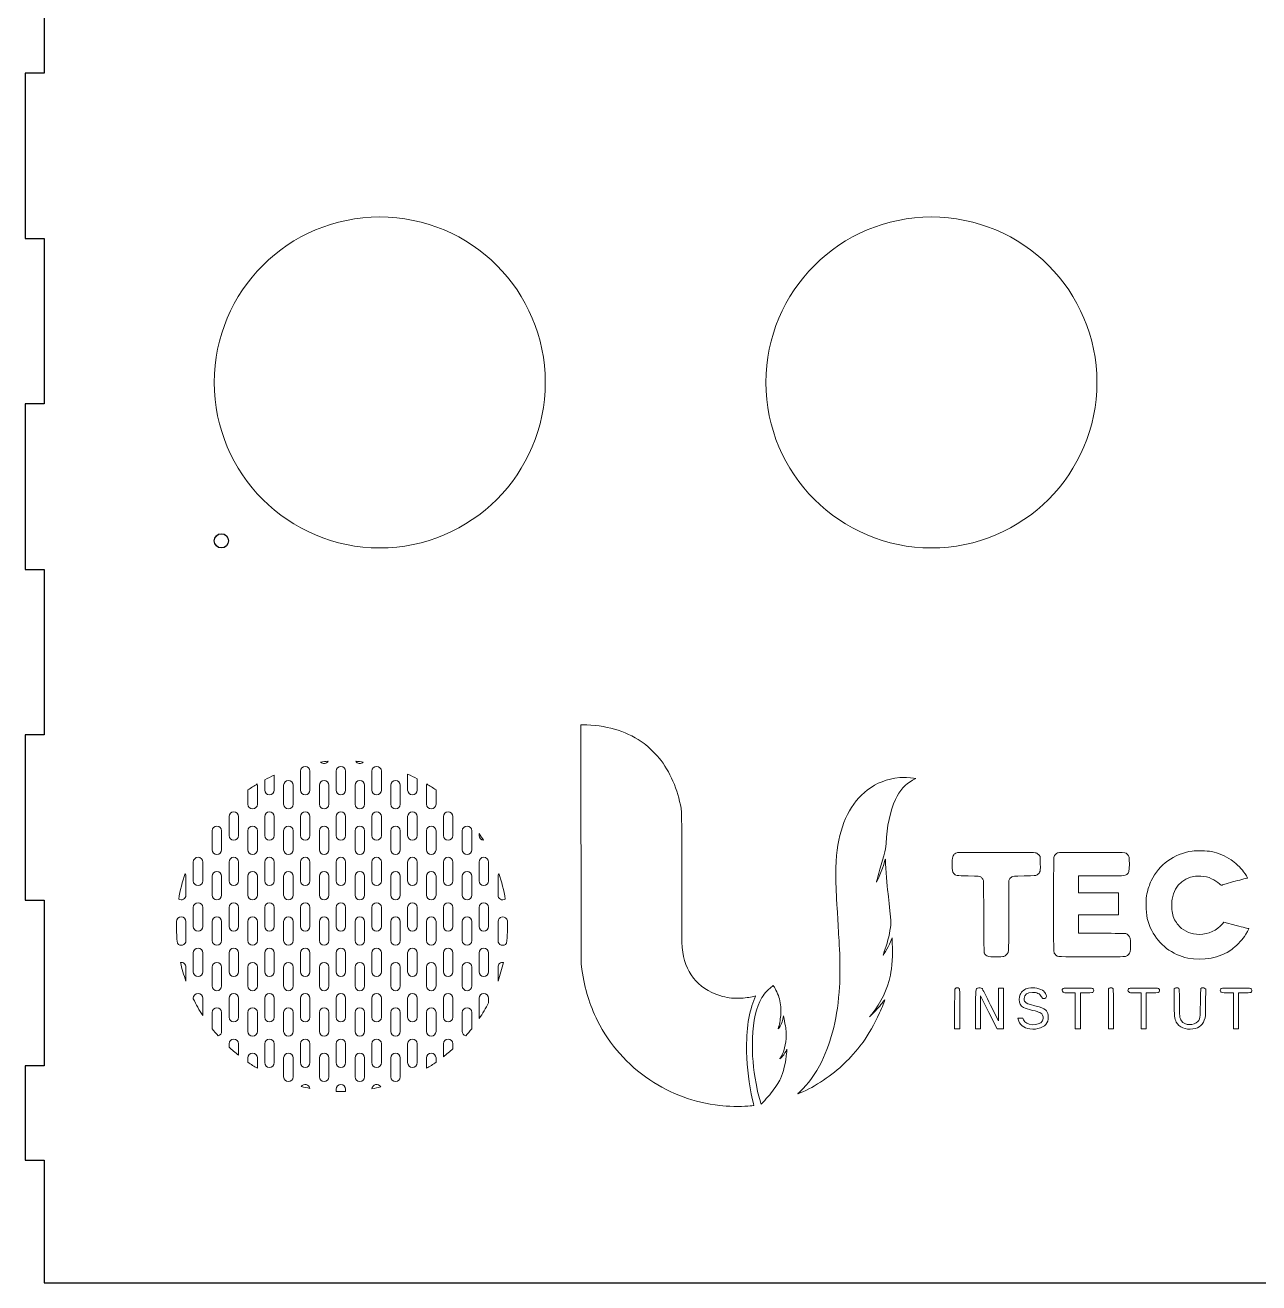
# Model space of a CAD drawing. Extents: x -111 to 2025, y -198 to 5231.
# Drawn here: x 168.8 to 429.7, y 4491.2 to 4757.3 of the extents above; entities that cross this region are included whole.
import ezdxf

# ---------------------------------------------------------------- set-up
doc = ezdxf.new("R2010")
doc.units = 0
doc.header["$MEASUREMENT"] = 0
doc.layers.get('0').update_dxf_attribs({"linetype": 'CONTINUOUS'})

msp = doc.modelspace()

# ---------------------------------------------------------------- linework, layer by layer
for p, q in [((172.792, 4782.133), (172.792, 4747.133)), ((172.792, 4747.133), (168.792, 4747.133)), ((168.792, 4747.133), (168.792, 4712.133)), ((168.792, 4712.133), (172.792, 4712.133)), ((172.792, 4712.133), (172.792, 4677.133)), ((172.792, 4677.133), (168.792, 4677.133)), ((168.792, 4677.133), (168.792, 4642.133)), ((168.792, 4642.133), (172.792, 4642.133)), ((172.792, 4642.133), (172.792, 4607.133)), ((172.792, 4607.133), (168.792, 4607.133)), ((168.792, 4607.133), (168.792, 4572.133)), ((168.792, 4572.133), (172.792, 4572.133)), ((172.792, 4572.133), (172.792, 4537.133)), ((172.792, 4537.133), (168.792, 4537.133)), ((168.792, 4537.133), (168.792, 4517.133)), ((168.792, 4517.133), (172.792, 4517.133)), ((172.792, 4517.133), (172.792, 4491.217)), ((172.792, 4491.217), (664.792, 4491.217))]:
    msp.add_line(p, q)
at = {"color": 0, "linetype": 'Continuous', "lineweight": 0}
for p, q in [((287.557, 4609.244), (286.336, 4609.291)), ((286.336, 4609.291), (286.383, 4558.667)), ((219.459, 4595.46), (219.459, 4597.637)), ((221.459, 4598.612), (221.459, 4595.46)), ((227.014, 4595.46), (227.014, 4599.46)), ((229.014, 4599.46), (229.014, 4595.46)), ((234.57, 4595.46), (234.57, 4599.46)), ((236.57, 4599.46), (236.57, 4595.46)), ((242.126, 4595.46), (242.126, 4599.46)), ((244.126, 4599.46), (244.126, 4595.46)), ((249.681, 4595.46), (249.681, 4598.808)), ((251.681, 4597.867), (251.681, 4595.46)), ((356.477, 4597.545), (357.146, 4597.887)), ((357.146, 4597.887), (356.648, 4597.988)), ((215.903, 4592.46), (215.903, 4595.482)), ((217.903, 4596.46), (217.903, 4592.46)), ((223.459, 4592.46), (223.459, 4596.46)), ((225.459, 4596.46), (225.459, 4592.46)), ((231.014, 4592.46), (231.014, 4596.46)), ((233.014, 4596.46), (233.014, 4592.46)), ((238.57, 4592.46), (238.57, 4596.46)), ((240.57, 4596.46), (240.57, 4592.46)), ((246.126, 4592.46), (246.126, 4596.46)), ((248.126, 4596.46), (248.126, 4592.46)), ((253.681, 4592.46), (253.681, 4596.46)), ((255.681, 4595.482), (255.681, 4592.46)), ((211.903, 4585.848), (211.903, 4589.848)), ((213.903, 4589.848), (213.903, 4585.848)), ((219.459, 4585.848), (219.459, 4589.848)), ((221.459, 4589.848), (221.459, 4585.848)), ((227.014, 4585.848), (227.014, 4589.848)), ((229.014, 4589.848), (229.014, 4585.848)), ((234.57, 4585.848), (234.57, 4589.848)), ((236.57, 4589.848), (236.57, 4585.848)), ((242.126, 4585.848), (242.126, 4589.848)), ((244.126, 4589.848), (244.126, 4585.848)), ((249.681, 4585.848), (249.681, 4589.848)), ((251.681, 4589.848), (251.681, 4585.848)), ((257.237, 4585.848), (257.237, 4589.848)), ((259.237, 4589.848), (259.237, 4585.848)), ((208.348, 4582.848), (208.348, 4586.848)), ((210.348, 4586.848), (210.348, 4582.848)), ((215.903, 4582.848), (215.903, 4586.848)), ((217.903, 4586.848), (217.903, 4582.848)), ((223.459, 4582.848), (223.459, 4586.848)), ((225.459, 4586.848), (225.459, 4582.848)), ((231.014, 4582.848), (231.014, 4586.848)), ((233.014, 4586.848), (233.014, 4582.848)), ((238.57, 4582.848), (238.57, 4586.848)), ((240.57, 4586.848), (240.57, 4582.848)), ((246.126, 4582.848), (246.126, 4586.848)), ((248.126, 4586.848), (248.126, 4582.848)), ((253.681, 4582.848), (253.681, 4586.848)), ((255.681, 4586.848), (255.681, 4582.848)), ((261.237, 4582.848), (261.237, 4586.848)), ((263.237, 4586.848), (263.237, 4582.848)), ((264.792, 4585.848), (264.792, 4586.278)), ((365.936, 4582.275), (365.594, 4582.096)), ((374.174, 4582.275), (365.936, 4582.275)), ((383.454, 4581.396), (383.236, 4581.676)), ((383.477, 4579.91), (383.454, 4581.396)), ((204.348, 4576.237), (204.348, 4580.237)), ((206.348, 4580.237), (206.348, 4576.237)), ((211.903, 4576.237), (211.903, 4580.237)), ((213.903, 4580.237), (213.903, 4576.237)), ((219.459, 4576.237), (219.459, 4580.237)), ((221.459, 4580.237), (221.459, 4576.237)), ((227.014, 4576.237), (227.014, 4580.237)), ((229.014, 4580.237), (229.014, 4576.237)), ((234.57, 4576.237), (234.57, 4580.237)), ((236.57, 4580.237), (236.57, 4576.237)), ((242.126, 4576.237), (242.126, 4580.237)), ((244.126, 4580.237), (244.126, 4576.237)), ((249.681, 4576.237), (249.681, 4580.237)), ((251.681, 4580.237), (251.681, 4576.237)), ((257.237, 4576.237), (257.237, 4580.237)), ((259.237, 4580.237), (259.237, 4576.237)), ((264.792, 4576.237), (264.792, 4580.237)), ((266.792, 4580.237), (266.792, 4576.237)), ((202.792, 4577.237), (202.792, 4573.237)), ((208.348, 4573.237), (208.348, 4577.237)), ((210.348, 4577.237), (210.348, 4573.237)), ((215.903, 4573.237), (215.903, 4577.237)), ((217.903, 4577.237), (217.903, 4573.237)), ((223.459, 4573.237), (223.459, 4577.237)), ((225.459, 4577.237), (225.459, 4573.237)), ((231.014, 4573.237), (231.014, 4577.237)), ((233.014, 4577.237), (233.014, 4573.237)), ((238.57, 4573.237), (238.57, 4577.237)), ((240.57, 4577.237), (240.57, 4573.237)), ((246.126, 4573.237), (246.126, 4577.237)), ((248.126, 4577.237), (248.126, 4573.237)), ((253.681, 4573.237), (253.681, 4577.237)), ((255.681, 4577.237), (255.681, 4573.237)), ((261.237, 4573.237), (261.237, 4577.237)), ((263.237, 4577.237), (263.237, 4573.237)), ((268.792, 4573.237), (268.792, 4577.237)), ((371.296, 4576.612), (371.475, 4576.324)), ((371.475, 4576.324), (371.514, 4568.701)), ((376.803, 4576.301), (376.974, 4576.612)), ((376.803, 4568.849), (376.803, 4576.301)), ((391.583, 4577.297), (396.273, 4577.297)), ((391.583, 4573.718), (391.583, 4577.297)), ((399.984, 4573.718), (391.583, 4573.718)), ((399.984, 4569.051), (399.984, 4573.718)), ((204.348, 4566.626), (204.348, 4570.626)), ((206.348, 4570.626), (206.348, 4566.626)), ((211.903, 4566.626), (211.903, 4570.626)), ((213.903, 4570.626), (213.903, 4566.626)), ((219.459, 4566.626), (219.459, 4570.626)), ((221.459, 4570.626), (221.459, 4566.626)), ((227.014, 4566.626), (227.014, 4570.626)), ((229.014, 4570.626), (229.014, 4566.626)), ((234.57, 4566.626), (234.57, 4570.626)), ((236.57, 4570.626), (236.57, 4566.626)), ((242.126, 4566.626), (242.126, 4570.626)), ((244.126, 4570.626), (244.126, 4566.626)), ((249.681, 4566.626), (249.681, 4570.626)), ((251.681, 4570.626), (251.681, 4566.626)), ((257.237, 4566.626), (257.237, 4570.626)), ((259.237, 4570.626), (259.237, 4566.626)), ((264.792, 4566.626), (264.792, 4570.626)), ((266.792, 4570.626), (266.792, 4566.626)), ((391.583, 4569.051), (399.984, 4569.051)), ((391.583, 4565.162), (391.583, 4569.051)), ((200.792, 4566.682), (200.792, 4567.626)), ((202.792, 4567.626), (202.792, 4563.626)), ((208.348, 4563.626), (208.348, 4567.626)), ((210.348, 4567.626), (210.348, 4563.626)), ((215.903, 4563.626), (215.903, 4567.626)), ((217.903, 4567.626), (217.903, 4563.626)), ((223.459, 4563.626), (223.459, 4567.626)), ((225.459, 4567.626), (225.459, 4563.626)), ((231.014, 4563.626), (231.014, 4567.626)), ((233.014, 4567.626), (233.014, 4563.626)), ((238.57, 4563.626), (238.57, 4567.626)), ((240.57, 4567.626), (240.57, 4563.626)), ((246.126, 4563.626), (246.126, 4567.626)), ((248.126, 4567.626), (248.126, 4563.626)), ((253.681, 4563.626), (253.681, 4567.626)), ((255.681, 4567.626), (255.681, 4563.626)), ((261.237, 4563.626), (261.237, 4567.626)), ((263.237, 4567.626), (263.237, 4563.626)), ((268.792, 4563.626), (268.792, 4567.626)), ((422.278, 4567.511), (422.005, 4567.169)), ((424.922, 4566.827), (422.278, 4567.511)), ((352.129, 4564.182), (351.95, 4563.723)), ((352.183, 4563.03), (352.129, 4564.182)), ((396.429, 4565.162), (391.583, 4565.162)), ((204.348, 4557.015), (204.348, 4561.015)), ((206.348, 4561.015), (206.348, 4557.015)), ((211.903, 4557.015), (211.903, 4561.015)), ((213.903, 4561.015), (213.903, 4557.015)), ((219.459, 4557.015), (219.459, 4561.015)), ((221.459, 4561.015), (221.459, 4557.015)), ((227.014, 4557.015), (227.014, 4561.015)), ((229.014, 4561.015), (229.014, 4557.015)), ((234.57, 4557.015), (234.57, 4561.015)), ((236.57, 4561.015), (236.57, 4557.015)), ((242.126, 4557.015), (242.126, 4561.015)), ((244.126, 4561.015), (244.126, 4557.015)), ((249.681, 4557.015), (249.681, 4561.015)), ((251.681, 4561.015), (251.681, 4557.015)), ((257.237, 4557.015), (257.237, 4561.015)), ((259.237, 4561.015), (259.237, 4557.015)), ((264.792, 4557.015), (264.792, 4561.015)), ((266.792, 4561.015), (266.792, 4557.015)), ((202.792, 4558.015), (202.792, 4555.02)), ((208.348, 4554.015), (208.348, 4558.015)), ((210.348, 4558.015), (210.348, 4554.015)), ((215.903, 4554.015), (215.903, 4558.015)), ((217.903, 4558.015), (217.903, 4554.015)), ((223.459, 4554.015), (223.459, 4558.015)), ((225.459, 4558.015), (225.459, 4554.015)), ((231.014, 4554.015), (231.014, 4558.015)), ((233.014, 4558.015), (233.014, 4554.015)), ((238.57, 4554.015), (238.57, 4558.015)), ((240.57, 4558.015), (240.57, 4554.015)), ((246.126, 4554.015), (246.126, 4558.015)), ((248.126, 4558.015), (248.126, 4554.015)), ((253.681, 4554.015), (253.681, 4558.015)), ((255.681, 4558.015), (255.681, 4554.015)), ((261.237, 4554.015), (261.237, 4558.015)), ((263.237, 4558.015), (263.237, 4554.015)), ((268.792, 4555.02), (268.792, 4558.015)), ((286.383, 4558.667), (286.554, 4557.5)), ((326.98, 4554.116), (326.358, 4553.587)), ((327.12, 4553.937), (326.98, 4554.116)), ((374.625, 4553.572), (374.625, 4546.625)), ((375.714, 4553.572), (374.625, 4553.572)), ((375.714, 4544.937), (375.714, 4553.572)), ((389.685, 4552.56), (390.883, 4552.56)), ((390.883, 4552.56), (390.883, 4544.937)), ((391.972, 4552.553), (393.263, 4552.576)), ((391.972, 4544.937), (391.972, 4552.553)), ((398.055, 4553.525), (397.884, 4553.408)), ((397.884, 4553.408), (397.884, 4544.937)), ((403.601, 4552.56), (404.807, 4552.56)), ((404.807, 4552.56), (404.807, 4544.937)), ((405.896, 4552.56), (407.086, 4552.56)), ((405.896, 4544.937), (405.896, 4552.56)), ((411.979, 4553.525), (411.807, 4553.408)), ((411.807, 4553.408), (411.807, 4550.631)), ((418.458, 4553.354), (418.264, 4553.509)), ((418.451, 4550.561), (418.458, 4553.354)), ((423.048, 4552.576), (424.331, 4552.553)), ((424.331, 4552.553), (424.331, 4544.937)), ((425.42, 4552.553), (426.712, 4552.576)), ((425.42, 4544.937), (425.42, 4552.553)), ((204.348, 4551.311), (204.348, 4551.404)), ((206.348, 4551.404), (206.348, 4547.76)), ((211.903, 4547.404), (211.903, 4551.404)), ((213.903, 4551.404), (213.903, 4547.404)), ((219.459, 4547.404), (219.459, 4551.404)), ((221.459, 4551.404), (221.459, 4547.404)), ((227.014, 4547.404), (227.014, 4551.404)), ((229.014, 4551.404), (229.014, 4547.404)), ((234.57, 4547.404), (234.57, 4551.404)), ((236.57, 4551.404), (236.57, 4547.404)), ((242.126, 4547.404), (242.126, 4551.404)), ((244.126, 4551.404), (244.126, 4547.404)), ((249.681, 4547.404), (249.681, 4551.404)), ((251.681, 4551.404), (251.681, 4547.404)), ((257.237, 4547.404), (257.237, 4551.404)), ((259.237, 4551.404), (259.237, 4547.404)), ((264.792, 4547.404), (264.792, 4551.404)), ((266.792, 4551.404), (266.792, 4550.434)), ((370.829, 4548.422), (370.852, 4551.899)), ((370.852, 4551.899), (372.603, 4548.422)), ((374.625, 4546.625), (372.96, 4549.986)), ((208.348, 4544.961), (208.348, 4548.404)), ((210.348, 4548.404), (210.348, 4544.404)), ((215.903, 4544.404), (215.903, 4548.404)), ((217.903, 4548.404), (217.903, 4544.404)), ((223.459, 4544.404), (223.459, 4548.404)), ((225.459, 4548.404), (225.459, 4544.404)), ((231.014, 4544.404), (231.014, 4548.404)), ((233.014, 4548.404), (233.014, 4544.404)), ((238.57, 4544.404), (238.57, 4548.404)), ((240.57, 4548.404), (240.57, 4544.404)), ((246.126, 4544.404), (246.126, 4548.404)), ((248.126, 4548.404), (248.126, 4544.404)), ((253.681, 4544.404), (253.681, 4548.404)), ((255.681, 4548.404), (255.681, 4544.404)), ((261.237, 4544.404), (261.237, 4548.404)), ((263.237, 4548.404), (263.237, 4544.961)), ((329.166, 4547.699), (329.034, 4547.014)), ((329.376, 4546.61), (329.166, 4547.699)), ((347.384, 4547.465), (347.851, 4548.049)), ((347.952, 4548.049), (347.384, 4547.465)), ((365.368, 4549.138), (365.368, 4544.937)), ((366.457, 4544.937), (366.457, 4549.138)), ((369.802, 4548.982), (369.802, 4544.937)), ((370.813, 4544.937), (370.829, 4548.422)), ((372.603, 4548.422), (374.353, 4544.937)), ((378.748, 4547.193), (378.794, 4546.983)), ((379.813, 4547.193), (378.748, 4547.193)), ((379.953, 4546.882), (379.813, 4547.193)), ((398.973, 4544.937), (398.957, 4549.177)), ((365.368, 4544.937), (366.457, 4544.937)), ((369.802, 4544.937), (370.813, 4544.937)), ((374.353, 4544.937), (375.714, 4544.937)), ((390.883, 4544.937), (391.972, 4544.937)), ((397.884, 4544.937), (398.973, 4544.937)), ((404.807, 4544.937), (405.896, 4544.937)), ((424.331, 4544.937), (425.42, 4544.937)), ((211.903, 4541.102), (211.903, 4541.793)), ((213.903, 4541.793), (213.903, 4539.371)), ((219.459, 4537.793), (219.459, 4541.793)), ((221.459, 4541.793), (221.459, 4537.793)), ((227.014, 4537.793), (227.014, 4541.793)), ((229.014, 4541.793), (229.014, 4537.793)), ((234.57, 4537.793), (234.57, 4541.793)), ((236.57, 4541.793), (236.57, 4537.793)), ((242.126, 4537.793), (242.126, 4541.793)), ((244.126, 4541.793), (244.126, 4537.793)), ((249.681, 4537.793), (249.681, 4541.793)), ((251.681, 4541.793), (251.681, 4537.793)), ((257.237, 4539.021), (257.237, 4541.793)), ((259.237, 4541.793), (259.237, 4540.694)), ((215.903, 4537.882), (215.903, 4538.793)), ((217.903, 4538.793), (217.903, 4536.599)), ((223.459, 4534.793), (223.459, 4538.793)), ((225.459, 4538.793), (225.459, 4534.793)), ((231.014, 4534.793), (231.014, 4538.793)), ((233.014, 4538.793), (233.014, 4534.793)), ((238.57, 4534.793), (238.57, 4538.793)), ((240.57, 4538.793), (240.57, 4534.793)), ((246.126, 4534.793), (246.126, 4538.793)), ((248.126, 4538.793), (248.126, 4534.793)), ((253.681, 4536.599), (253.681, 4538.793)), ((255.681, 4538.793), (255.681, 4537.882)), ((329.905, 4540.62), (329.703, 4540.231)), ((329.858, 4540.114), (329.905, 4540.62)), ((234.57, 4531.703), (234.57, 4532.182)), ((236.57, 4532.182), (236.57, 4531.69))]:
    msp.add_line(p, q, dxfattribs=at)
for centre in [(243.792, 4681.682), (360.459, 4681.682)]:
    msp.add_circle(centre, 35, dxfattribs=at)
msp.add_circle((210.292, 4648.182), 1.5)
for centre, radius, start, end in [((228.014, 4599.46), 1, 0, 180), ((235.792, 4566.682), 35, 94.78246, 97.40409), ((232.014, 4602.071), 1, 222.89992, 329.28662), ((235.57, 4599.46), 1, 0, 180), ((235.792, 4566.682), 35, 82.59591, 85.21754), ((239.57, 4602.071), 1, 210.71338, 317.10008), ((243.126, 4599.46), 1, 0, 180), ((235.792, 4566.682), 35, 114.17492, 117.81814), ((224.459, 4596.46), 1, 0, 180), ((232.014, 4596.46), 1, 0, 180), ((239.57, 4596.46), 1, 0, 180), ((247.126, 4596.46), 1, 0, 180), ((235.792, 4566.682), 35, 63.00143, 66.62013), ((235.792, 4566.682), 35, 120.81475, 124.62856), ((216.903, 4596.46), 1, 0, 16.33202), ((220.459, 4595.46), 1, 180, 0), ((228.014, 4595.46), 1, 180, 0), ((235.57, 4595.46), 1, 180, 0), ((243.126, 4595.46), 1, 180, 0), ((250.681, 4595.46), 1, 180, 0), ((254.681, 4596.46), 1, 163.66798, 180), ((235.792, 4566.682), 35, 55.37144, 59.18525), ((216.903, 4592.46), 1, 180, 0), ((224.459, 4592.46), 1, 180, 0), ((232.014, 4592.46), 1, 180, 0), ((239.57, 4592.46), 1, 180, 0), ((247.126, 4592.46), 1, 180, 0), ((254.681, 4592.46), 1, 180, 0), ((212.903, 4589.848), 1, 0, 180), ((220.459, 4589.848), 1, 0, 180), ((228.014, 4589.848), 1, 0, 180), ((235.57, 4589.848), 1, 0, 180), ((243.126, 4589.848), 1, 0, 180), ((250.681, 4589.848), 1, 0, 180), ((258.237, 4589.848), 1, 0, 180), ((209.348, 4586.848), 1, 0, 180), ((216.903, 4586.848), 1, 0, 180), ((224.459, 4586.848), 1, 0, 180), ((232.014, 4586.848), 1, 0, 180), ((239.57, 4586.848), 1, 0, 180), ((247.126, 4586.848), 1, 0, 180), ((254.681, 4586.848), 1, 0, 180), ((262.237, 4586.848), 1, 0, 180), ((212.903, 4585.848), 1, 180, 0), ((220.459, 4585.848), 1, 180, 0), ((228.014, 4585.848), 1, 180, 0), ((235.57, 4585.848), 1, 180, 0), ((243.126, 4585.848), 1, 180, 0), ((250.681, 4585.848), 1, 180, 0), ((258.237, 4585.848), 1, 180, 0), ((235.792, 4566.682), 35, 31.27551, 34.04773), ((265.792, 4585.848), 1, 180, 265.05653), ((209.348, 4582.848), 1, 180, 0), ((216.903, 4582.848), 1, 180, 0), ((224.459, 4582.848), 1, 180, 0), ((232.014, 4582.848), 1, 180, 0), ((239.57, 4582.848), 1, 180, 0), ((247.126, 4582.848), 1, 180, 0), ((254.681, 4582.848), 1, 180, 0), ((262.237, 4582.848), 1, 180, 0), ((205.348, 4580.237), 1, 0, 180), ((212.903, 4580.237), 1, 0, 180), ((220.459, 4580.237), 1, 0, 180), ((228.014, 4580.237), 1, 0, 180), ((235.57, 4580.237), 1, 0, 180), ((243.126, 4580.237), 1, 0, 180), ((250.681, 4580.237), 1, 0, 180), ((258.237, 4580.237), 1, 0, 180), ((265.792, 4580.237), 1, 0, 180), ((235.792, 4566.682), 35, 161.45513, 170.61328), ((201.792, 4577.237), 1, 360, 35.17662), ((205.348, 4576.237), 1, 180, 0), ((209.348, 4577.237), 1, 0, 180), ((212.903, 4576.237), 1, 180, 0), ((216.903, 4577.237), 1, 0, 180), ((220.459, 4576.237), 1, 180, 0), ((224.459, 4577.237), 1, 0, 180), ((228.014, 4576.237), 1, 180, 0), ((232.014, 4577.237), 1, 0, 180), ((235.57, 4576.237), 1, 180, 0), ((239.57, 4577.237), 1, 0, 180), ((243.126, 4576.237), 1, 180, 0), ((247.126, 4577.237), 1, 0, 180), ((250.681, 4576.237), 1, 180, 0), ((254.681, 4577.237), 1, 0, 180), ((258.237, 4576.237), 1, 180, 0), ((262.237, 4577.237), 1, 0, 180), ((265.792, 4576.237), 1, 180, 0), ((269.792, 4577.237), 1, 144.82338, 180), ((235.792, 4566.682), 35, 9.38672, 18.54487), ((201.792, 4573.237), 1, 237.90329, 0), ((205.348, 4570.626), 1, 0, 180), ((209.348, 4573.237), 1, 180, 0), ((212.903, 4570.626), 1, 0, 180), ((216.903, 4573.237), 1, 180, 0), ((220.459, 4570.626), 1, 0, 180), ((224.459, 4573.237), 1, 180, 0), ((228.014, 4570.626), 1, 0, 180), ((232.014, 4573.237), 1, 180, 0), ((235.57, 4570.626), 1, 0, 180), ((239.57, 4573.237), 1, 180, 0), ((243.126, 4570.626), 1, 0, 180), ((247.126, 4573.237), 1, 180, 0), ((250.681, 4570.626), 1, 0, 180), ((254.681, 4573.237), 1, 180, 0), ((258.237, 4570.626), 1, 0, 180), ((262.237, 4573.237), 1, 180, 0), ((265.792, 4570.626), 1, 0, 180), ((269.792, 4573.237), 1, 180, 302.09671), ((201.792, 4567.626), 1, 0, 180), ((209.348, 4567.626), 1, 0, 180), ((216.903, 4567.626), 1, 0, 180), ((224.459, 4567.626), 1, 0, 180), ((232.014, 4567.626), 1, 0, 180), ((239.57, 4567.626), 1, 0, 180), ((247.126, 4567.626), 1, 0, 180), ((254.681, 4567.626), 1, 0, 180), ((262.237, 4567.626), 1, 0, 180), ((269.792, 4567.626), 1, 11.01565, 180), ((235.792, 4566.682), 35, 180, 185.97283), ((205.348, 4566.626), 1, 180, 0), ((212.903, 4566.626), 1, 180, 0), ((220.459, 4566.626), 1, 180, 0), ((228.014, 4566.626), 1, 180, 0), ((235.57, 4566.626), 1, 180, 0), ((243.126, 4566.626), 1, 180, 0), ((250.681, 4566.626), 1, 180, 0), ((258.237, 4566.626), 1, 180, 0), ((265.792, 4566.626), 1, 180, 0), ((235.792, 4566.682), 35, 354.02717, 1.8592), ((201.792, 4563.626), 1, 215.90433, 0), ((209.348, 4563.626), 1, 180, 0), ((216.903, 4563.626), 1, 180, 0), ((224.459, 4563.626), 1, 180, 0), ((232.014, 4563.626), 1, 180, 0), ((239.57, 4563.626), 1, 180, 0), ((247.126, 4563.626), 1, 180, 0), ((254.681, 4563.626), 1, 180, 0), ((262.237, 4563.626), 1, 180, 0), ((269.792, 4563.626), 1, 180, 324.09567), ((205.348, 4561.015), 1, 0, 180), ((212.903, 4561.015), 1, 0, 180), ((220.459, 4561.015), 1, 0, 180), ((228.014, 4561.015), 1, 0, 180), ((235.57, 4561.015), 1, 0, 180), ((243.126, 4561.015), 1, 0, 180), ((250.681, 4561.015), 1, 0, 180), ((258.237, 4561.015), 1, 0, 180), ((265.792, 4561.015), 1, 0, 180), ((201.792, 4558.015), 1, 0, 98.48424), ((235.792, 4566.682), 35, 192.67146, 199.46295), ((209.348, 4558.015), 1, 0, 180), ((216.903, 4558.015), 1, 0, 180), ((224.459, 4558.015), 1, 0, 180), ((232.014, 4558.015), 1, 0, 180), ((239.57, 4558.015), 1, 0, 180), ((247.126, 4558.015), 1, 0, 180), ((254.681, 4558.015), 1, 0, 180), ((262.237, 4558.015), 1, 0, 180), ((269.792, 4558.015), 1, 81.51576, 180), ((235.792, 4566.682), 35, 340.53705, 347.32854), ((205.348, 4557.015), 1, 180, 0), ((212.903, 4557.015), 1, 180, 0), ((220.459, 4557.015), 1, 180, 0), ((228.014, 4557.015), 1, 180, 0), ((235.57, 4557.015), 1, 180, 0), ((243.126, 4557.015), 1, 180, 0), ((250.681, 4557.015), 1, 180, 0), ((258.237, 4557.015), 1, 180, 0), ((265.792, 4557.015), 1, 180, 0), ((205.348, 4551.404), 1, 0, 180), ((209.348, 4554.015), 1, 180, 0), ((212.903, 4551.404), 1, 0, 180), ((216.903, 4554.015), 1, 180, 0), ((220.459, 4551.404), 1, 0, 180), ((224.459, 4554.015), 1, 180, 0), ((228.014, 4551.404), 1, 0, 180), ((232.014, 4554.015), 1, 180, 0), ((235.57, 4551.404), 1, 0, 180), ((239.57, 4554.015), 1, 180, 0), ((243.126, 4551.404), 1, 0, 180), ((247.126, 4554.015), 1, 180, 0), ((250.681, 4551.404), 1, 0, 180), ((254.681, 4554.015), 1, 180, 0), ((258.237, 4551.404), 1, 0, 180), ((262.237, 4554.015), 1, 180, 0), ((265.792, 4551.404), 1, 0, 180), ((235.792, 4566.682), 35, 206.0498, 212.72554), ((209.348, 4548.404), 1, 0, 180), ((216.903, 4548.404), 1, 0, 180), ((224.459, 4548.404), 1, 0, 180), ((232.014, 4548.404), 1, 0, 180), ((239.57, 4548.404), 1, 0, 180), ((247.126, 4548.404), 1, 0, 180), ((254.681, 4548.404), 1, 0, 180), ((262.237, 4548.404), 1, 0, 180), ((235.792, 4566.682), 35, 326.05701, 332.33955), ((212.903, 4547.404), 1, 180, 0), ((220.459, 4547.404), 1, 180, 0), ((228.014, 4547.404), 1, 180, 0), ((235.57, 4547.404), 1, 180, 0), ((243.126, 4547.404), 1, 180, 0), ((250.681, 4547.404), 1, 180, 0), ((258.237, 4547.404), 1, 180, 0), ((265.792, 4547.404), 1, 180, 195.37231), ((235.792, 4566.682), 35, 218.35999, 221.60489), ((209.348, 4544.404), 1, 285.87233, 0), ((216.903, 4544.404), 1, 180, 0), ((224.459, 4544.404), 1, 180, 0), ((232.014, 4544.404), 1, 180, 0), ((239.57, 4544.404), 1, 180, 0), ((247.126, 4544.404), 1, 180, 0), ((254.681, 4544.404), 1, 180, 0), ((262.237, 4544.404), 1, 180, 254.12767), ((235.792, 4566.682), 35, 318.39511, 321.64001), ((212.903, 4541.793), 1, 0, 180), ((220.459, 4541.793), 1, 0, 180), ((228.014, 4541.793), 1, 0, 180), ((235.57, 4541.793), 1, 0, 180), ((243.126, 4541.793), 1, 0, 180), ((250.681, 4541.793), 1, 0, 180), ((258.237, 4541.793), 1, 0, 180), ((235.792, 4566.682), 35, 226.95758, 231.28868), ((216.903, 4538.793), 1, 0, 180), ((224.459, 4538.793), 1, 0, 180), ((232.014, 4538.793), 1, 0, 180), ((239.57, 4538.793), 1, 0, 180), ((247.126, 4538.793), 1, 0, 180), ((254.681, 4538.793), 1, 0, 180), ((235.792, 4566.682), 35, 307.78487, 312.05482), ((235.792, 4566.682), 35, 235.37144, 239.26213), ((220.459, 4537.793), 1, 180, 0), ((228.014, 4537.793), 1, 180, 0), ((235.57, 4537.793), 1, 180, 0), ((243.126, 4537.793), 1, 180, 0), ((250.681, 4537.793), 1, 180, 0), ((235.792, 4566.682), 35, 300.73787, 304.62856), ((224.459, 4534.793), 1, 180, 0), ((232.014, 4534.793), 1, 180, 0), ((239.57, 4534.793), 1, 180, 0), ((247.126, 4534.793), 1, 180, 0), ((228.014, 4532.182), 1, 9.51166, 145.07928), ((235.792, 4566.682), 35, 255.7798, 258.81114), ((235.57, 4532.182), 1, 0, 180), ((235.792, 4566.682), 35, 267.99879, 271.27334), ((243.126, 4532.182), 1, 28.49419, 175.50623), ((235.792, 4566.682), 35, 280.43036, 283.57006)]:
    msp.add_arc(centre, radius, start, end, dxfattribs=at)
for points in [[(299.685, 4605.292), (296.456, 4607.719), (292.38, 4609.042), (287.557, 4609.244)], [(302.866, 4602.228), (302.104, 4603.161), (300.641, 4604.577), (299.685, 4605.292)], [(307.494, 4591.61), (306.864, 4595.468), (305.137, 4599.427), (302.866, 4602.228)], [(353.778, 4598.097), (350.892, 4597.755), (348.87, 4596.985), (346.948, 4595.499)], [(352.837, 4593.445), (353.739, 4595.367), (354.991, 4596.775), (356.477, 4597.545)], [(356.648, 4597.988), (356.151, 4598.082), (354.284, 4598.152), (353.778, 4598.097)], [(346.948, 4595.499), (343.424, 4592.776), (341.278, 4588.521), (340.523, 4582.742)], [(350.853, 4584.142), (351.017, 4587.712), (351.732, 4591.088), (352.837, 4593.445)], [(307.65, 4576.783), (307.65, 4590.326), (307.65, 4590.661), (307.494, 4591.61)], [(350.355, 4581.536), (350.783, 4582.991), (350.814, 4583.162), (350.853, 4584.142)], [(340.523, 4582.742), (340.142, 4579.833), (340.126, 4575.904), (340.476, 4570.957)], [(348.823, 4575.998), (348.792, 4576.037), (349.647, 4579.132), (350.355, 4581.536)], [(365.057, 4581.567), (364.87, 4581.241), (364.863, 4581.171), (364.863, 4579.864)], [(365.594, 4582.096), (365.368, 4581.972), (365.189, 4581.801), (365.057, 4581.567)], [(382.715, 4582.12), (382.419, 4582.275), (382.24, 4582.275), (374.174, 4582.275)], [(383.236, 4581.676), (383.112, 4581.84), (382.878, 4582.034), (382.715, 4582.12)], [(386.379, 4581.396), (386.317, 4581.241), (386.293, 4578.067), (386.293, 4571.222)], [(387.11, 4582.166), (386.822, 4582.034), (386.488, 4581.684), (386.379, 4581.396)], [(394.29, 4582.275), (388.658, 4582.267), (387.297, 4582.252), (387.11, 4582.166)], [(401.944, 4581.84), (401.516, 4582.291), (401.843, 4582.275), (394.29, 4582.275)], [(402.317, 4579.778), (402.317, 4581.264), (402.279, 4581.482), (401.944, 4581.84)], [(415.619, 4582.555), (411.753, 4581.995), (408.564, 4579.685), (406.954, 4576.285)], [(419.68, 4582.431), (418.684, 4582.641), (416.654, 4582.703), (415.619, 4582.555)], [(423.826, 4580.712), (422.62, 4581.505), (421.111, 4582.127), (419.68, 4582.431)], [(350.472, 4580.027), (350.169, 4578.915), (348.932, 4575.897), (348.823, 4575.998)], [(350.705, 4580.836), (350.69, 4580.797), (350.589, 4580.432), (350.472, 4580.027)], [(350.737, 4580.564), (350.737, 4580.758), (350.721, 4580.883), (350.705, 4580.836)], [(351.211, 4573.913), (351.048, 4574.979), (350.775, 4578.837), (350.737, 4580.564)], [(364.863, 4579.864), (364.863, 4578.355), (364.886, 4578.191), (365.182, 4577.841)], [(383.314, 4578.075), (383.493, 4578.417), (383.501, 4578.471), (383.477, 4579.91)], [(401.796, 4577.623), (402.247, 4577.942), (402.317, 4578.23), (402.317, 4579.778)], [(426.463, 4578.191), (425.895, 4578.954), (424.565, 4580.222), (423.826, 4580.712)], [(307.728, 4562.12), (307.681, 4562.634), (307.65, 4567.892), (307.65, 4576.783)], [(365.182, 4577.841), (365.602, 4577.343), (365.641, 4577.343), (368.246, 4577.297)], [(368.246, 4577.297), (370.557, 4577.258), (370.627, 4577.25), (370.868, 4577.079)], [(370.868, 4577.079), (371, 4576.986), (371.195, 4576.776), (371.296, 4576.612)], [(376.974, 4576.612), (377.068, 4576.776), (377.27, 4576.993), (377.425, 4577.087)], [(377.425, 4577.087), (377.69, 4577.25), (377.799, 4577.258), (380.07, 4577.297)], [(380.07, 4577.297), (382.419, 4577.336), (382.443, 4577.336), (382.785, 4577.53)], [(382.785, 4577.53), (383.018, 4577.662), (383.189, 4577.841), (383.314, 4578.075)], [(396.273, 4577.297), (401.119, 4577.297), (401.353, 4577.312), (401.796, 4577.623)], [(406.954, 4576.285), (406.533, 4575.399), (406.261, 4574.582), (406.036, 4573.532)], [(411.341, 4572.381), (411.831, 4575.461), (414.32, 4577.452), (417.447, 4577.266)], [(417.447, 4577.266), (418.357, 4577.211), (418.941, 4577.071), (419.718, 4576.713)], [(419.718, 4576.713), (420.38, 4576.41), (420.885, 4576.068), (421.391, 4575.601)], [(421.935, 4575.375), (422.037, 4575.438), (423.266, 4575.795), (424.681, 4576.169)], [(424.681, 4576.169), (426.089, 4576.534), (427.256, 4576.853), (427.272, 4576.869)], [(427.272, 4576.869), (427.326, 4576.916), (426.906, 4577.6), (426.463, 4578.191)], [(351.794, 4568.655), (351.678, 4570.055), (351.359, 4572.964), (351.211, 4573.913)], [(406.036, 4573.532), (405.896, 4572.878), (405.865, 4572.489), (405.857, 4571.19)], [(421.391, 4575.601), (421.733, 4575.282), (421.764, 4575.266), (421.935, 4575.375)], [(340.476, 4570.957), (340.523, 4570.358), (340.64, 4568.312), (340.749, 4566.406)], [(386.293, 4571.222), (386.293, 4561.607), (386.301, 4561.257), (386.441, 4560.977)], [(405.857, 4571.19), (405.857, 4568.88), (406.137, 4567.604), (407.062, 4565.745)], [(411.489, 4569.09), (411.279, 4569.79), (411.201, 4571.517), (411.341, 4572.381)], [(351.794, 4566.399), (351.903, 4567.13), (351.903, 4567.348), (351.794, 4568.655)], [(371.514, 4568.701), (371.545, 4563.132), (371.576, 4561.039), (371.646, 4560.922)], [(376.655, 4561.078), (376.795, 4561.374), (376.803, 4561.755), (376.803, 4568.849)], [(412.928, 4566.601), (412.235, 4567.293), (411.792, 4568.056), (411.489, 4569.09)], [(340.749, 4566.406), (340.857, 4564.501), (340.974, 4562.369), (341.021, 4561.661)], [(350.472, 4561.28), (351.009, 4562.688), (351.553, 4564.781), (351.794, 4566.399)], [(407.062, 4565.745), (408.548, 4562.766), (411.387, 4560.604), (414.686, 4559.919)], [(417.136, 4564.928), (415.425, 4564.928), (414.04, 4565.473), (412.928, 4566.601)], [(422.005, 4567.169), (420.862, 4565.769), (419.049, 4564.928), (417.136, 4564.928)], [(427.591, 4566.126), (427.575, 4566.134), (426.369, 4566.453), (424.922, 4566.827)], [(426.634, 4564.462), (427.069, 4565.107), (427.629, 4566.088), (427.591, 4566.126)], [(351.95, 4563.723), (351.647, 4562.906), (350.316, 4560.432), (350.231, 4560.518)], [(351.787, 4556.294), (352.106, 4557.733), (352.292, 4560.899), (352.183, 4563.03)], [(401.555, 4565.084), (401.376, 4565.131), (399.455, 4565.162), (396.429, 4565.162)], [(402.465, 4564.096), (402.356, 4564.501), (401.905, 4564.983), (401.555, 4565.084)], [(402.473, 4561.257), (402.574, 4561.638), (402.574, 4563.715), (402.465, 4564.096)], [(423.958, 4561.739), (424.782, 4562.33), (426.113, 4563.676), (426.634, 4564.462)], [(315.717, 4551.985), (310.94, 4553.525), (308.241, 4556.948), (307.728, 4562.12)], [(341.021, 4561.661), (341.122, 4559.997), (341.122, 4555.431), (341.021, 4553.844)], [(350.231, 4560.518), (350.208, 4560.534), (350.324, 4560.876), (350.472, 4561.28)], [(371.646, 4560.922), (371.786, 4560.674), (372.074, 4560.432), (372.385, 4560.3)], [(372.385, 4560.3), (372.743, 4560.152), (375.372, 4560.129), (375.8, 4560.269)], [(375.8, 4560.269), (376.15, 4560.393), (376.476, 4560.697), (376.655, 4561.078)], [(386.441, 4560.977), (386.519, 4560.821), (386.659, 4560.627), (386.744, 4560.549)], [(386.744, 4560.549), (387.141, 4560.191), (387.094, 4560.191), (394.422, 4560.191)], [(394.422, 4560.191), (400.972, 4560.183), (401.361, 4560.191), (401.656, 4560.331)], [(401.656, 4560.331), (402.045, 4560.502), (402.364, 4560.868), (402.473, 4561.257)], [(414.686, 4559.919), (417.929, 4559.25), (421.43, 4559.942), (423.958, 4561.739)], [(286.554, 4557.5), (287.184, 4553.159), (288.094, 4550.164), (289.837, 4546.656)], [(347.851, 4548.049), (349.811, 4550.53), (351.11, 4553.26), (351.787, 4556.294)], [(326.358, 4553.587), (325.292, 4552.677), (324.763, 4551.992), (324.18, 4550.748)], [(328.295, 4551.331), (328.116, 4552.024), (327.416, 4553.572), (327.12, 4553.937)], [(341.021, 4553.844), (340.624, 4547.605), (339.372, 4542.378), (337.248, 4538.053)], [(365.524, 4553.494), (365.368, 4553.338), (365.368, 4553.237), (365.368, 4549.138)], [(365.913, 4553.649), (365.781, 4553.649), (365.609, 4553.579), (365.524, 4553.494)], [(366.302, 4553.494), (366.216, 4553.579), (366.045, 4553.649), (365.913, 4553.649)], [(366.457, 4549.138), (366.457, 4553.237), (366.457, 4553.338), (366.302, 4553.494)], [(370.214, 4553.572), (369.802, 4553.4), (369.802, 4553.361), (369.802, 4548.982)], [(371.179, 4553.47), (371.039, 4553.61), (370.456, 4553.673), (370.214, 4553.572)], [(372.96, 4549.986), (372.05, 4551.837), (371.249, 4553.408), (371.179, 4553.47)], [(379.222, 4552.179), (378.95, 4551.596), (378.934, 4550.662), (379.191, 4550.18)], [(381.011, 4553.564), (380.21, 4553.408), (379.565, 4552.903), (379.222, 4552.179)], [(380.086, 4551.355), (380.14, 4552.272), (380.661, 4552.661), (381.82, 4552.669)], [(384.201, 4552.887), (383.501, 4553.509), (382.155, 4553.789), (381.011, 4553.564)], [(381.82, 4552.669), (382.435, 4552.677), (382.575, 4552.654), (382.972, 4552.459)], [(382.972, 4552.459), (383.345, 4552.272), (383.462, 4552.164), (383.656, 4551.814)], [(384.66, 4552.257), (384.559, 4552.475), (384.348, 4552.755), (384.201, 4552.887)], [(384.753, 4551.666), (384.823, 4551.829), (384.807, 4551.922), (384.66, 4552.257)], [(388.238, 4553.416), (388.02, 4553.198), (388.043, 4552.918), (388.285, 4552.724)], [(391.443, 4553.572), (388.495, 4553.572), (388.386, 4553.564), (388.238, 4553.416)], [(388.285, 4552.724), (388.471, 4552.576), (388.596, 4552.56), (389.685, 4552.56)], [(394.632, 4553.439), (394.5, 4553.556), (394.165, 4553.572), (391.443, 4553.572)], [(393.263, 4552.576), (394.43, 4552.599), (394.562, 4552.615), (394.663, 4552.747)], [(394.663, 4552.747), (394.811, 4552.957), (394.803, 4553.291), (394.632, 4553.439)], [(398.778, 4553.525), (398.576, 4553.68), (398.272, 4553.68), (398.055, 4553.525)], [(398.957, 4549.177), (398.934, 4553.307), (398.934, 4553.416), (398.778, 4553.525)], [(402.162, 4553.416), (401.952, 4553.206), (401.967, 4552.98), (402.201, 4552.755)], [(405.374, 4553.572), (402.419, 4553.572), (402.31, 4553.564), (402.162, 4553.416)], [(402.201, 4552.755), (402.387, 4552.568), (402.419, 4552.56), (403.601, 4552.56)], [(408.572, 4553.424), (408.447, 4553.564), (408.291, 4553.572), (405.374, 4553.572)], [(407.086, 4552.56), (408.447, 4552.56), (408.642, 4552.615), (408.68, 4553.019)], [(408.68, 4553.019), (408.696, 4553.183), (408.657, 4553.33), (408.572, 4553.424)], [(412.741, 4553.494), (412.554, 4553.68), (412.22, 4553.696), (411.979, 4553.525)], [(412.896, 4550.553), (412.896, 4553.237), (412.889, 4553.346), (412.741, 4553.494)], [(417.455, 4553.494), (417.4, 4553.439), (417.354, 4552.397), (417.33, 4550.359)], [(418.264, 4553.509), (418.062, 4553.673), (417.626, 4553.665), (417.455, 4553.494)], [(421.686, 4553.416), (421.5, 4553.229), (421.492, 4552.973), (421.655, 4552.755)], [(421.655, 4552.755), (421.764, 4552.615), (421.881, 4552.599), (423.048, 4552.576)], [(424.891, 4553.572), (421.943, 4553.572), (421.834, 4553.564), (421.686, 4553.416)], [(428.081, 4553.439), (427.948, 4553.556), (427.614, 4553.572), (424.891, 4553.572)], [(426.712, 4552.576), (427.878, 4552.599), (428.011, 4552.615), (428.112, 4552.747)], [(428.112, 4552.747), (428.26, 4552.957), (428.252, 4553.291), (428.081, 4553.439)], [(319.746, 4551.417), (318.206, 4551.37), (317.195, 4551.51), (315.717, 4551.985)], [(322.85, 4551.821), (322.072, 4551.596), (321.037, 4551.456), (319.746, 4551.417)], [(321.364, 4540.114), (321.263, 4544.852), (321.854, 4548.663), (323.13, 4551.495)], [(324.18, 4550.748), (323.099, 4548.453), (322.585, 4545.482), (322.585, 4541.553)], [(323.27, 4551.907), (323.246, 4551.922), (323.06, 4551.884), (322.85, 4551.821)], [(323.13, 4551.495), (323.223, 4551.705), (323.285, 4551.891), (323.27, 4551.907)], [(328.583, 4547.745), (328.692, 4548.943), (328.59, 4550.219), (328.295, 4551.331)], [(350.184, 4550.584), (349.78, 4550.04), (348.8, 4548.928), (347.952, 4548.049)], [(349.492, 4548.321), (350.044, 4549.511), (350.628, 4550.989), (350.565, 4551.051)], [(350.565, 4551.051), (350.558, 4551.067), (350.379, 4550.857), (350.184, 4550.584)], [(379.191, 4550.18), (379.541, 4549.527), (379.985, 4549.301), (381.852, 4548.858)], [(380.257, 4550.639), (380.078, 4550.857), (380.055, 4550.935), (380.086, 4551.355)], [(382.357, 4549.838), (380.786, 4550.227), (380.521, 4550.328), (380.257, 4550.639)], [(384.566, 4548.951), (384.162, 4549.34), (383.757, 4549.495), (382.357, 4549.838)], [(383.656, 4551.814), (383.804, 4551.565), (383.967, 4551.378), (384.068, 4551.347)], [(384.068, 4551.347), (384.317, 4551.285), (384.652, 4551.44), (384.753, 4551.666)], [(411.807, 4550.631), (411.807, 4547.621), (411.862, 4547.138), (412.235, 4546.368)], [(413.348, 4546.633), (412.928, 4547.263), (412.896, 4547.52), (412.896, 4550.553)], [(417.33, 4550.359), (417.291, 4547.045), (417.291, 4547.061), (416.825, 4546.508)], [(418.318, 4547.247), (418.427, 4547.691), (418.451, 4548.243), (418.451, 4550.561)], [(328.069, 4545.054), (328.271, 4545.684), (328.505, 4546.913), (328.583, 4547.745)], [(329.034, 4547.014), (328.886, 4546.275), (328.552, 4545.505), (328.225, 4545.132)], [(345.984, 4542.129), (347.143, 4543.763), (348.372, 4545.925), (349.492, 4548.321)], [(378.794, 4546.983), (379.059, 4545.847), (379.953, 4545.116), (381.299, 4544.922)], [(381.743, 4545.816), (380.848, 4545.886), (380.241, 4546.252), (379.953, 4546.882)], [(381.852, 4548.858), (383.345, 4548.508), (383.773, 4548.298), (383.975, 4547.831)], [(383.975, 4547.831), (384.154, 4547.434), (384.138, 4546.928), (383.928, 4546.617)], [(385.134, 4547.854), (385.033, 4548.383), (384.901, 4548.64), (384.566, 4548.951)], [(384.885, 4546.197), (385.134, 4546.711), (385.227, 4547.349), (385.134, 4547.854)], [(415.744, 4544.929), (417.198, 4545.147), (417.968, 4545.847), (418.318, 4547.247)], [(289.837, 4546.656), (292.357, 4541.608), (296.153, 4537.314), (300.882, 4534.164)], [(328.225, 4545.132), (328.069, 4544.96), (328.03, 4544.937), (328.069, 4545.054)], [(329.742, 4543.623), (329.742, 4544.572), (329.695, 4544.914), (329.376, 4546.61)], [(381.299, 4544.922), (382.808, 4544.712), (384.442, 4545.295), (384.885, 4546.197)], [(383.928, 4546.617), (383.571, 4546.065), (382.684, 4545.746), (381.743, 4545.816)], [(412.235, 4546.368), (412.764, 4545.287), (414.196, 4544.696), (415.744, 4544.929)], [(416.825, 4546.508), (416.024, 4545.552), (414.009, 4545.629), (413.348, 4546.633)], [(322.585, 4541.553), (322.585, 4538.349), (322.912, 4535.33), (323.596, 4532.18)], [(328.474, 4538.753), (329.275, 4539.935), (329.742, 4541.724), (329.742, 4543.623)], [(342.584, 4538.146), (343.572, 4539.15), (345.307, 4541.188), (345.984, 4542.129)], [(322.632, 4529.94), (321.838, 4533.37), (321.45, 4536.528), (321.364, 4540.114)], [(328.645, 4538.831), (328.357, 4538.559), (328.334, 4538.551), (328.474, 4538.753)], [(328.528, 4534.381), (329.158, 4535.712), (329.625, 4537.711), (329.858, 4540.114)], [(329.703, 4540.231), (329.423, 4539.702), (329.042, 4539.204), (328.645, 4538.831)], [(337.248, 4538.053), (335.965, 4535.439), (334.323, 4533.16), (332.682, 4531.713)], [(333.281, 4531.651), (336.517, 4533.106), (340.095, 4535.603), (342.584, 4538.146)], [(300.882, 4534.164), (305.41, 4531.153), (310.24, 4529.38), (315.701, 4528.711)], [(326.591, 4531.441), (327.252, 4532.258), (328.217, 4533.728), (328.528, 4534.381)], [(323.596, 4532.18), (323.845, 4531.044), (324.359, 4529.146), (324.444, 4529.045)], [(324.444, 4529.045), (324.499, 4528.991), (325.697, 4530.329), (326.591, 4531.441)], [(332.682, 4531.713), (331.974, 4531.083), (332.013, 4531.083), (333.281, 4531.651)], [(315.701, 4528.711), (317.132, 4528.54), (320.127, 4528.477), (321.628, 4528.594)], [(321.628, 4528.594), (322.305, 4528.648), (322.873, 4528.703), (322.881, 4528.718)], [(322.881, 4528.718), (322.896, 4528.734), (322.787, 4529.278), (322.632, 4529.94)]]:
    msp.add_open_spline(points, degree=3, dxfattribs=at)

doc.saveas('drawing.dxf')
